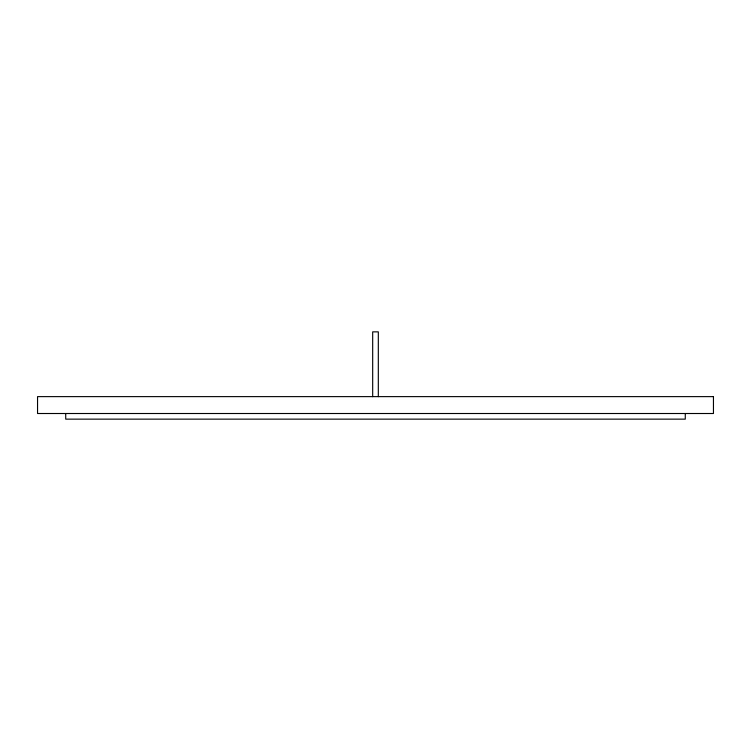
<?xml version="1.0" encoding="UTF-8"?>
<svg xmlns="http://www.w3.org/2000/svg" width="751" height="751" viewBox="0 0 751 751"><rect width="100%" height="100%" fill="white"/><g stroke="black" fill="none" stroke-linecap="round" stroke-linejoin="round"><path stroke-width="1.13" d="M685.278 413.51L685.278 419.142L65.722 419.142L65.722 413.51M378.316 396.669L378.316 331.858L372.684 331.858L372.684 396.669M713.45 396.622L37.55 396.622L37.55 413.51L713.45 413.51L713.45 396.622"/></g></svg>
